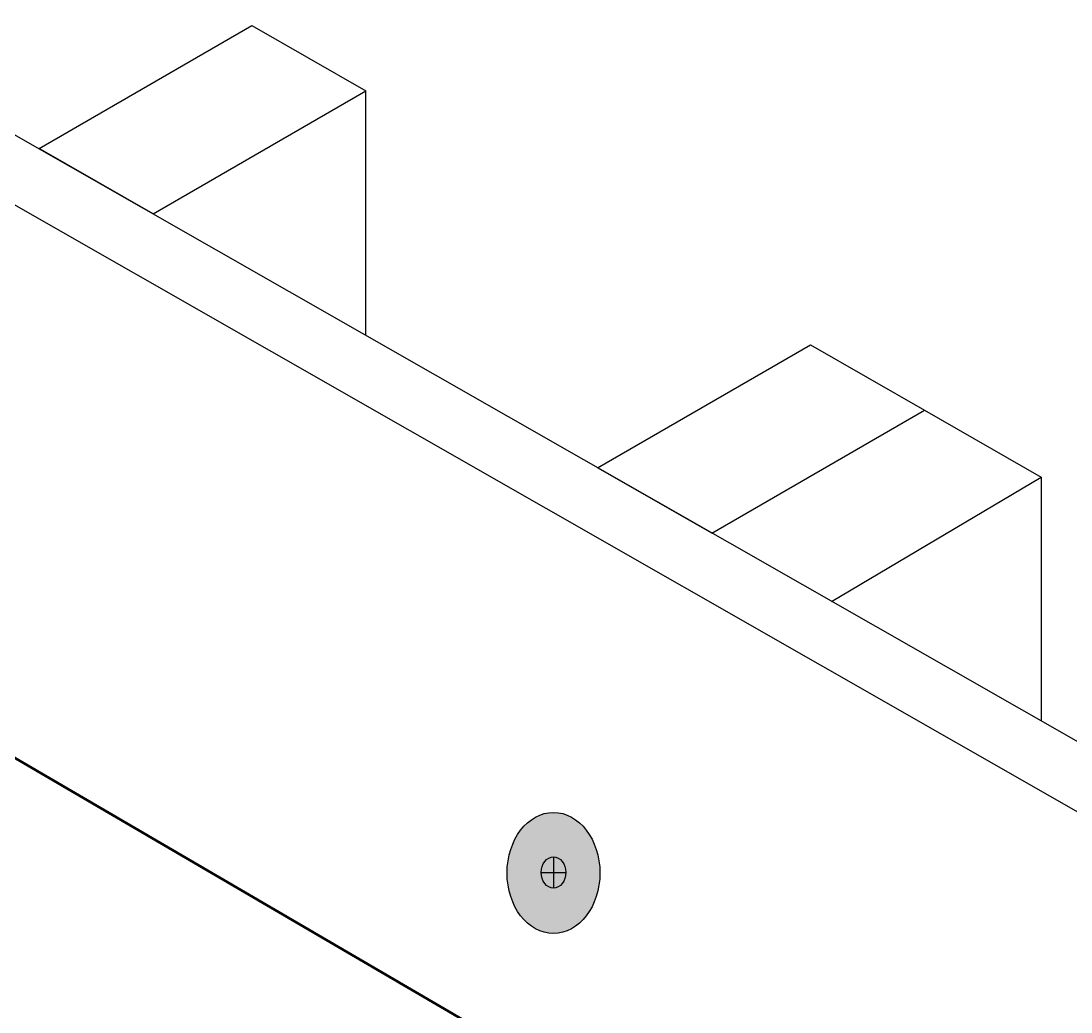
# Model space of a CAD drawing. Header units: inches. Extents: x -20.7 to 76.3, y -55.2 to 19.1.
# Drawn here: x 61.075 to 62.226, y -41.248 to -40.161 of the extents above; entities that cross this region are included whole.
import ezdxf

# ---------------------------------------------------------------- set-up
doc = ezdxf.new("R2010")
doc.units = ezdxf.units.IN
doc.header["$MEASUREMENT"] = 0
for name, color, linetype, lineweight in [('.ATI-HATCH', 7, 'Continuous', 0), ('G-ANNO-TTLB', 7, 'Continuous', 0), ('TYVEK', 7, 'Continuous', 0)]:
    doc.layers.add(name, color=color, linetype=linetype, lineweight=lineweight)

# ---------------------------------------------------------------- blocks, each defined once
blk = doc.blocks.new('Block_698')
at = {"layer": '.ATI-HATCH'}
for points, knots in [([(60.3065, -40.9724), (60.3065, -40.9724), (60.3932, -41.1821), (60.3932, -41.1821), (60.3932, -41.1821), (60.4465, -41.2128), (60.4465, -41.2128), (60.4465, -41.2128), (60.555, -41.2752), (60.555, -41.2752), (60.555, -41.2752), (60.6657, -41.3388), (60.6657, -41.3388), (60.6657, -41.3388), (60.7364, -41.3793), (60.7364, -41.3793), (60.7364, -41.3793), (60.7365, -41.3795), (60.7365, -41.3795), (60.7365, -41.3795), (60.7721, -41.3999), (60.7721, -41.3999), (60.7721, -41.3999), (60.8808, -41.4624), (60.8808, -41.4624), (60.8808, -41.4624), (60.9893, -41.5247), (60.9893, -41.5247), (60.9893, -41.5247), (61.0078, -41.5353), (61.0078, -41.5353), (61.0078, -41.5353), (61.1354, -41.5247), (61.1354, -41.5247), (61.1354, -41.5247), (61.2275, -41.5171), (61.2275, -41.5171), (61.2275, -41.5171), (60.3065, -40.9724), (60.3065, -40.9724)], [0, 0, 0, 0, 1, 1, 1, 2, 2, 2, 3, 3, 3, 4, 4, 4, 5, 5, 5, 6, 6, 6, 7, 7, 7, 8, 8, 8, 9, 9, 9, 10, 10, 10, 11, 11, 11, 12, 12, 12, 13, 13, 13, 13]), ([(61.2275, -41.5171), (61.2275, -41.5171), (61.1504, -41.5247), (61.1504, -41.5247), (61.1504, -41.5247), (61.0131, -41.5384), (61.0131, -41.5384)], [0, 0, 0, 0, 1, 1, 1, 2, 2, 2, 2])]:
    blk.add_open_spline(points, degree=3, knots=knots, dxfattribs=at)
at = {"layer": '.ATI-HATCH', "color": 8, "lineweight": 0, "true_color": 0x808080}
for points in [[(60.4774, -41.0879), (60.4774, -41.0879), (60.3596, -41.0879), (60.3596, -41.0879)], [(60.5861, -41.1503), (60.5861, -41.1503), (60.3949, -41.1503), (60.3949, -41.1503)], [(60.6972, -41.2128), (60.6972, -41.2128), (60.4465, -41.2128), (60.4465, -41.2128)], [(60.9122, -41.3375), (60.9122, -41.3375), (60.6657, -41.3388), (60.6657, -41.3388)], [(61.0181, -41.3999), (61.0181, -41.3999), (60.7721, -41.3999), (60.7721, -41.3999)], [(61.1221, -41.4624), (61.1221, -41.4624), (60.8808, -41.4624), (60.8808, -41.4624)], [(61.3356, -41.5871), (61.3356, -41.5871), (61.0979, -41.5871), (61.0979, -41.5871)], [(61.5393, -41.712), (61.5393, -41.712), (61.3153, -41.712), (61.3153, -41.712)], [(61.6422, -41.7743), (61.6422, -41.7743), (61.4238, -41.7743), (61.4238, -41.7743)], [(61.7424, -41.8367), (61.7424, -41.8367), (61.5324, -41.8367), (61.5324, -41.8367)], [(61.8506, -41.8992), (61.8506, -41.8992), (61.6411, -41.8992), (61.6411, -41.8992)], [(61.9685, -41.9615), (61.9685, -41.9615), (61.7496, -41.9615), (61.7496, -41.9615)], [(61.8256, -42.0052), (61.8256, -42.0052), (61.8132, -41.9928), (61.8132, -41.9928)]]:
    blk.add_open_spline(points, degree=3, dxfattribs=at)
for points, knots in [([(60.5706, -41.2439), (60.5706, -41.2439), (60.6017, -41.2752), (60.6017, -41.2752), (60.6017, -41.2752), (60.6327, -41.3064), (60.6327, -41.3064)], [0, 0, 0, 0, 1, 1, 1, 2, 2, 2, 2]), ([(60.5861, -41.2439), (60.5861, -41.2439), (60.6172, -41.2752), (60.6172, -41.2752), (60.6172, -41.2752), (60.6482, -41.3064), (60.6482, -41.3064)], [0, 0, 0, 0, 1, 1, 1, 2, 2, 2, 2]), ([(60.6057, -41.2468), (60.6057, -41.2468), (60.6333, -41.2752), (60.6333, -41.2752), (60.6333, -41.2752), (60.6638, -41.3064), (60.6638, -41.3064)], [0, 0, 0, 0, 1, 1, 1, 2, 2, 2, 2]), ([(60.801, -41.2752), (60.801, -41.2752), (60.6333, -41.2752), (60.6333, -41.2752), (60.6333, -41.2752), (60.6172, -41.2752), (60.6172, -41.2752), (60.6172, -41.2752), (60.6017, -41.2752), (60.6017, -41.2752), (60.6017, -41.2752), (60.555, -41.2752), (60.555, -41.2752)], [0, 0, 0, 0, 1, 1, 1, 2, 2, 2, 3, 3, 3, 4, 4, 4, 4]), ([(60.7258, -41.3688), (60.7258, -41.3688), (60.7364, -41.3793), (60.7364, -41.3793), (60.7364, -41.3793), (60.7365, -41.3795), (60.7365, -41.3795)], [0, 0, 0, 0, 1, 1, 1, 2, 2, 2, 2]), ([(61.2195, -41.5247), (61.2195, -41.5247), (61.1504, -41.5247), (61.1504, -41.5247), (61.1504, -41.5247), (61.1354, -41.5247), (61.1354, -41.5247), (61.1354, -41.5247), (60.9893, -41.5247), (60.9893, -41.5247)], [0, 0, 0, 0, 1, 1, 1, 2, 2, 2, 3, 3, 3, 3]), ([(61.2449, -41.6715), (61.2449, -41.6715), (61.2447, -41.6714), (61.2447, -41.6714), (61.2447, -41.6714), (61.2229, -41.6496), (61.2229, -41.6496), (61.2229, -41.6496), (61.1918, -41.6184), (61.1918, -41.6184)], [0, 0, 0, 0, 1, 1, 1, 2, 2, 2, 3, 3, 3, 3]), ([(61.2074, -41.6184), (61.2074, -41.6184), (61.2385, -41.6496), (61.2385, -41.6496), (61.2385, -41.6496), (61.2696, -41.6807), (61.2696, -41.6807)], [0, 0, 0, 0, 1, 1, 1, 2, 2, 2, 2]), ([(61.2229, -41.6184), (61.2229, -41.6184), (61.254, -41.6496), (61.254, -41.6496), (61.254, -41.6496), (61.285, -41.6807), (61.285, -41.6807)], [0, 0, 0, 0, 1, 1, 1, 2, 2, 2, 2]), ([(61.2067, -41.6496), (61.2067, -41.6496), (61.2229, -41.6496), (61.2229, -41.6496), (61.2229, -41.6496), (61.2385, -41.6496), (61.2385, -41.6496), (61.2385, -41.6496), (61.254, -41.6496), (61.254, -41.6496), (61.254, -41.6496), (61.4404, -41.6496), (61.4404, -41.6496)], [0, 0, 0, 0, 1, 1, 1, 2, 2, 2, 3, 3, 3, 4, 4, 4, 4]), ([(61.8617, -42.026), (61.8617, -42.026), (61.8597, -42.0239), (61.8597, -42.0239), (61.8597, -42.0239), (61.8286, -41.9928), (61.8286, -41.9928)], [0, 0, 0, 0, 1, 1, 1, 2, 2, 2, 2]), ([(61.9064, -42.0552), (61.9064, -42.0552), (61.8982, -42.047), (61.8982, -42.047), (61.8982, -42.047), (61.8753, -42.0239), (61.8753, -42.0239), (61.8753, -42.0239), (61.8442, -41.9928), (61.8442, -41.9928)], [0, 0, 0, 0, 1, 1, 1, 2, 2, 2, 3, 3, 3, 3]), ([(61.8753, -42.0239), (61.8753, -42.0239), (61.8597, -42.0239), (61.8597, -42.0239), (61.8597, -42.0239), (61.8581, -42.0239), (61.8581, -42.0239)], [0, 0, 0, 0, 1, 1, 1, 2, 2, 2, 2])]:
    blk.add_open_spline(points, degree=3, knots=knots, dxfattribs=at)

msp = doc.modelspace()

# ---------------------------------------------------------------- hatches: boundary and pattern name
at = {"layer": 'G-ANNO-TTLB', "true_color": 0xff00ff, "transparency": 33554687}
h = msp.add_hatch(color=6, dxfattribs=at)
edge = h.paths.add_edge_path()
edge.add_spline(control_points=[(71.8573, -54.9456), (71.8573, -54.9456), (31.1572, -54.9456), (31.1572, -54.9456), (31.1572, -54.9456), (31.1572, -20.8103), (31.1572, -20.8103), (31.1572, -20.8103), (71.8573, -20.8103), (71.8573, -20.8103), (71.8573, -20.8103), (71.8573, -54.9456), (71.8573, -54.9456)], knot_values=[0, 0, 0, 0, 1, 1, 1, 2, 2, 2, 3, 3, 3, 4, 4, 4, 4], degree=3, periodic=0)
edge = h.paths.add_edge_path()
edge.add_spline(control_points=[(31.2823, -20.9353), (31.2823, -20.9353), (31.2823, -54.8205), (31.2823, -54.8205), (31.2823, -54.8205), (71.7322, -54.8205), (71.7322, -54.8205), (71.7322, -54.8205), (71.7322, -20.9353), (71.7322, -20.9353), (71.7322, -20.9353), (31.2823, -20.9353), (31.2823, -20.9353)], knot_values=[0, 0, 0, 0, 1, 1, 1, 2, 2, 2, 3, 3, 3, 4, 4, 4, 4], degree=3, periodic=0)
edge.add_line((31.2823, -20.9353), (31.2823, -20.9353))
at = {"layer": 'TYVEK', "true_color": 0x003b71, "transparency": 33554687}
h = msp.add_hatch(color=156, dxfattribs=at)
h.dxf.hatch_style = 2
edge = h.paths.add_edge_path()
edge.add_ellipse((61.6586, -41.0957), major_axis=(0, 0.0664), ratio=0.766948, start_angle=0, end_angle=360)

# ---------------------------------------------------------------- linework, layer by layer
at = {"layer": 'G-ANNO-TTLB'}
for points in [[(71.8573, -54.9456), (71.8573, -54.9456), (31.1572, -54.9456), (31.1572, -54.9456), (31.1572, -54.9456), (31.1572, -20.8103), (31.1572, -20.8103), (31.1572, -20.8103), (71.8573, -20.8103), (71.8573, -20.8103), (71.8573, -20.8103), (71.8573, -54.9456), (71.8573, -54.9456)], [(31.2823, -20.9353), (31.2823, -20.9353), (31.2823, -54.8205), (31.2823, -54.8205), (31.2823, -54.8205), (71.7322, -54.8205), (71.7322, -54.8205), (71.7322, -54.8205), (71.7322, -20.9353), (71.7322, -20.9353), (71.7322, -20.9353), (31.2823, -20.9353), (31.2823, -20.9353)]]:
    msp.add_open_spline(points, degree=3, knots=[0, 0, 0, 0, 1, 1, 1, 2, 2, 2, 3, 3, 3, 4, 4, 4, 4], dxfattribs=at)
at = {"layer": 'TYVEK', "color": 2, "lineweight": 25, "true_color": 0xffff00}
msp.add_line((63.023, -41.4029), (59.2886, -39.2705), dxfattribs=at)
at = {"layer": 'TYVEK', "color": 18, "lineweight": 25, "true_color": 0x000000}
msp.add_line((62.9561, -41.4416), (59.2218, -39.3092), dxfattribs=at)
at = {"layer": 'TYVEK', "color": 33, "lineweight": 25, "true_color": 0xcc9966}
for p, q in [((61.2194, -40.373), (61.4528, -40.2379)), ((61.4528, -40.5063), (61.4528, -40.2379)), ((61.8322, -40.723), (62.0653, -40.5881)), ((62.0653, -40.5881), (62.1933, -40.6615)), ((61.9634, -40.7979), (62.1933, -40.6615)), ((62.1933, -40.6615), (62.1933, -40.9292))]:
    msp.add_line(p, q, dxfattribs=at)
at = {"layer": 'TYVEK', "color": 18, "lineweight": 60, "true_color": 0x000000}
msp.add_line((60.8518, -40.8437), (61.8167, -41.4067), dxfattribs=at)
at = {"layer": 'TYVEK', "color": 252, "lineweight": 25, "true_color": 0x848484}
for p, q in [((61.6586, -41.0781), (61.6586, -41.1124)), ((61.6451, -41.0952), (61.6722, -41.0952))]:
    msp.add_line(p, q, dxfattribs=at)
at = {"layer": 'TYVEK', "color": 33, "lineweight": 25, "true_color": 0xcc9966}
for points in [[(61.2194, -40.373), (61.0944, -40.3013), (61.3278, -40.1662), (61.4528, -40.2379)], [(61.8322, -40.723), (61.7069, -40.6514), (61.9403, -40.5164), (62.0653, -40.5881)]]:
    msp.add_lwpolyline(points, dxfattribs=at)
at = {"layer": 'TYVEK', "color": 18, "lineweight": 25, "true_color": 0x000000}
msp.add_ellipse((61.6586, -41.0957), major_axis=(0, 0.0664), ratio=0.766948, dxfattribs=at)
at = {"layer": 'TYVEK', "color": 252, "lineweight": 25, "true_color": 0x848484}
msp.add_ellipse((61.6586, -41.0952), major_axis=(0, 0.0171), ratio=0.788846, dxfattribs=at)

# ---------------------------------------------------------------- block references
at = {"layer": '.ATI-HATCH'}
msp.add_blockref('Block_698', (0, 0), dxfattribs=at)

doc.saveas('drawing.dxf')
